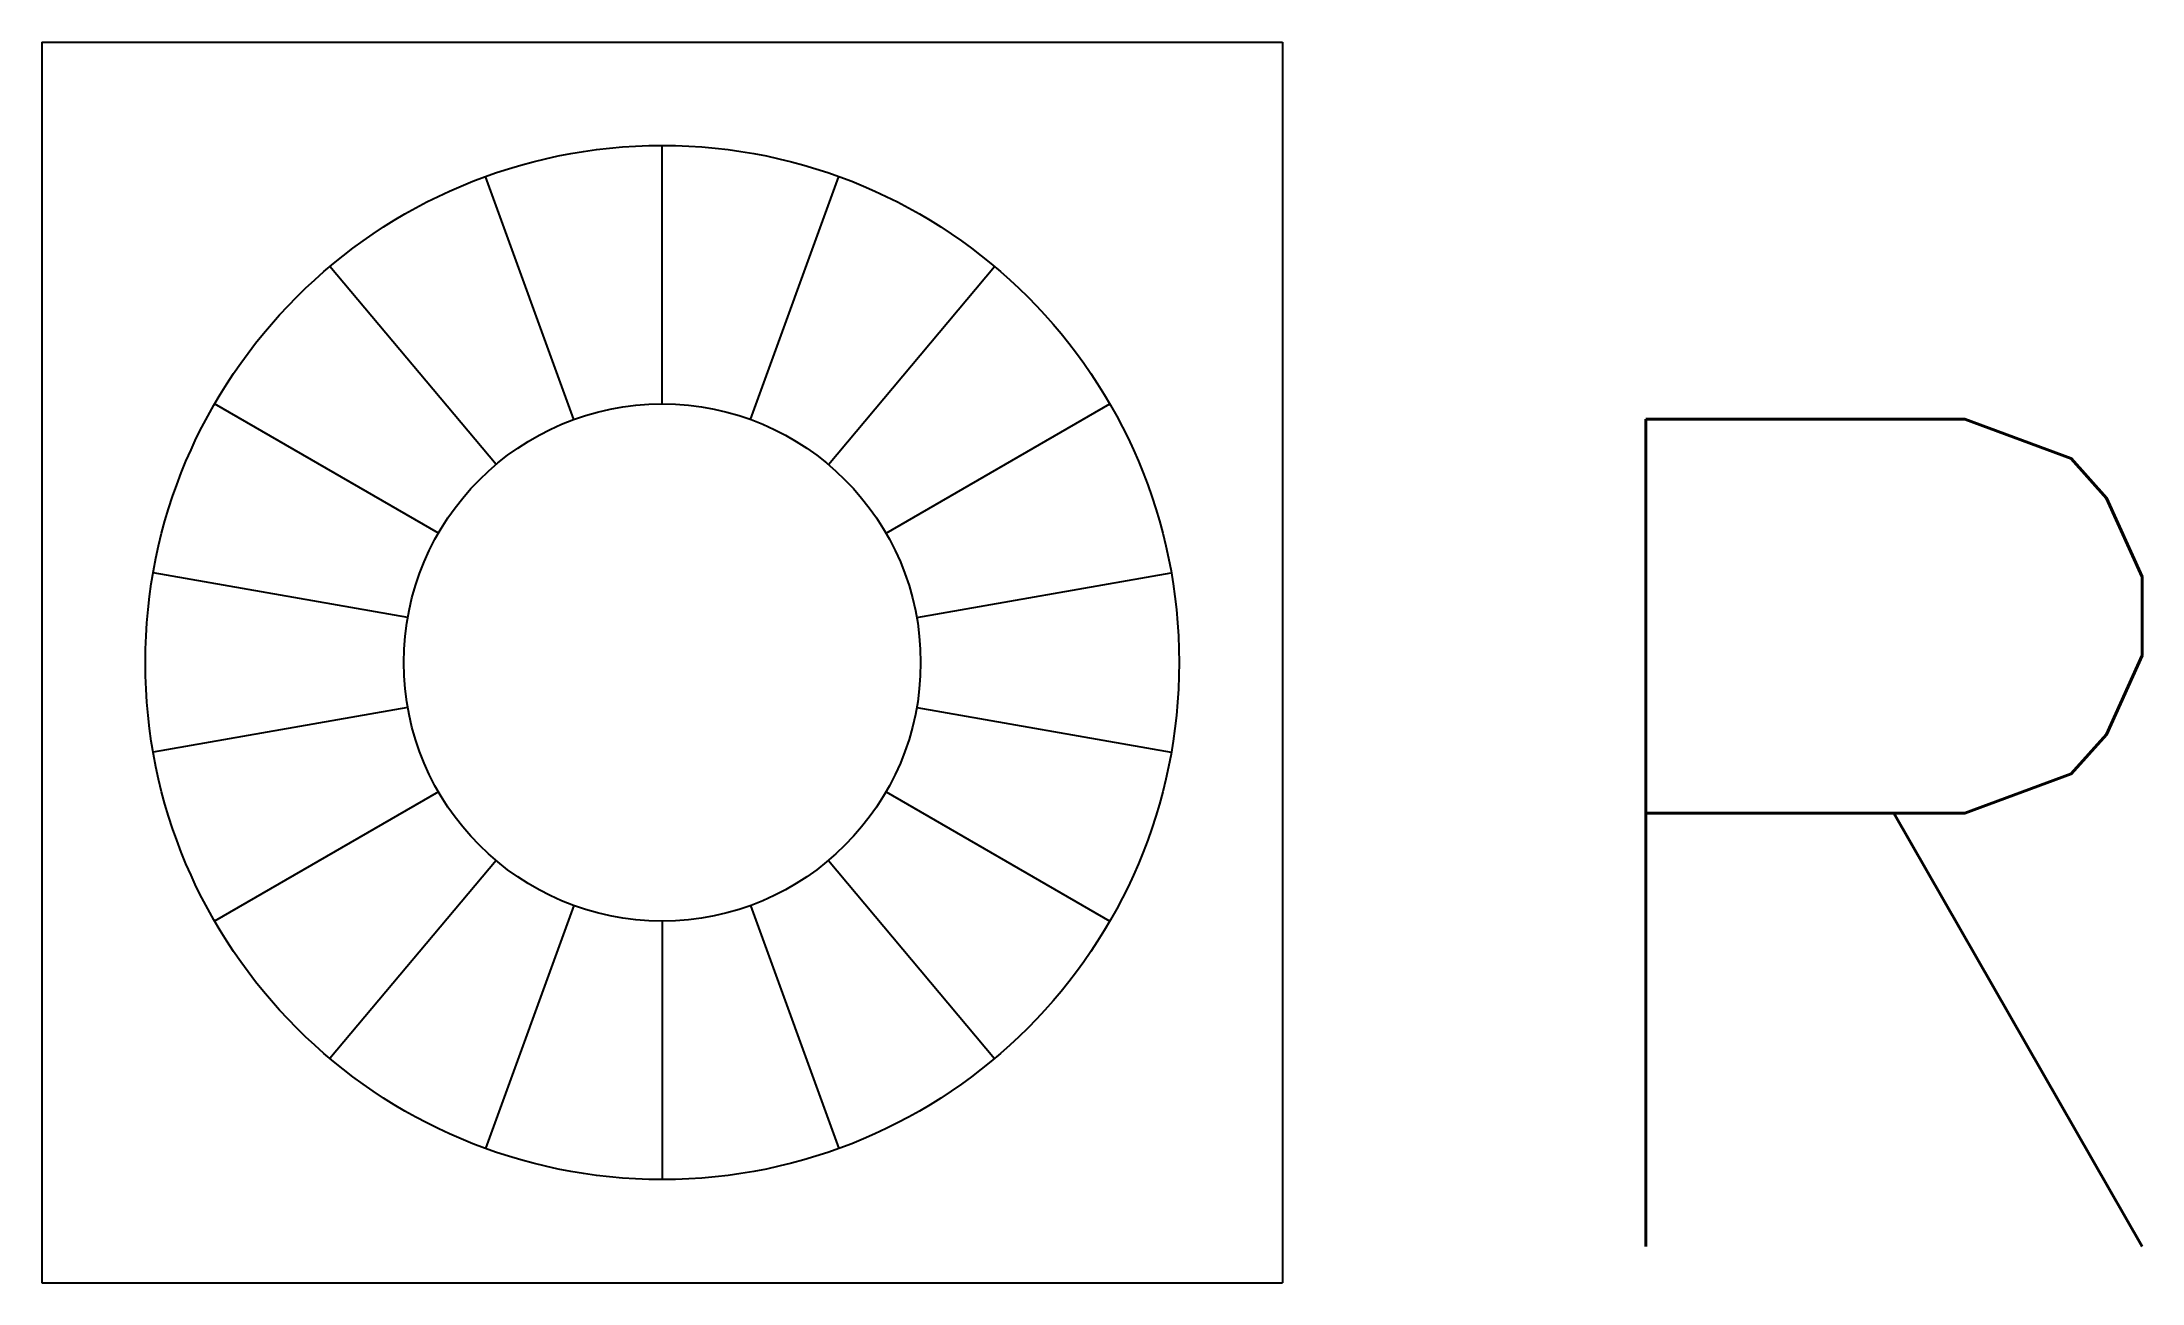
# Model space of a CAD drawing. Header units: millimetres. Extents: x -10191.899 to -10191.391, y -369.167 to -368.867.
import ezdxf

# ---------------------------------------------------------------- set-up
doc = ezdxf.new("R2010")
doc.units = ezdxf.units.MM
doc.header["$LTSCALE"] = 10
doc.layers.add('Tub_esgoto_caixas', color=2, linetype='Continuous')
doc.layers.add('Tub_esgoto_símbolos', color=2, linetype='Continuous')
doc.styles.add('r80', font='romans.shx')

msp = doc.modelspace()

# ---------------------------------------------------------------- linework, layer by layer
at = {"layer": 'Tub_esgoto_caixas', "color": 1}
for p, q in [((-10191.74925, -368.95431), (-10191.74925, -368.89181)), ((-10191.77062, -368.95808), (-10191.792, -368.89935)), ((-10191.72787, -368.95808), (-10191.7065, -368.89935)), ((-10191.78942, -368.96893), (-10191.8296, -368.92106)), ((-10191.70907, -368.96893), (-10191.6689, -368.92106)), ((-10191.80337, -368.98556), (-10191.8575, -368.95431)), ((-10191.69512, -368.98556), (-10191.641, -368.95431)), ((-10191.8108, -369.00596), (-10191.87235, -368.9951)), ((-10191.6877, -369.00596), (-10191.62615, -368.9951)), ((-10191.8108, -369.02766), (-10191.87235, -369.03852)), ((-10191.6877, -369.02766), (-10191.62615, -369.03852)), ((-10191.80337, -369.04806), (-10191.8575, -369.07931)), ((-10191.69512, -369.04806), (-10191.641, -369.07931)), ((-10191.78942, -369.06469), (-10191.8296, -369.11257)), ((-10191.70907, -369.06469), (-10191.6689, -369.11257)), ((-10191.77062, -369.07554), (-10191.792, -369.13427)), ((-10191.72787, -369.07554), (-10191.7065, -369.13427)), ((-10191.74925, -369.07931), (-10191.74925, -369.14181))]:
    msp.add_line(p, q, dxfattribs=at)
for radius in [0.125, 0.0625]:
    msp.add_circle((-10191.74925, -369.01681), radius, dxfattribs=at)
at = {"layer": 'Tub_esgoto_símbolos'}
for p, q in [((-10191.89925, -368.86681), (-10191.89925, -369.16681)), ((-10191.89925, -368.86681), (-10191.59925, -368.86681)), ((-10191.59925, -368.86681), (-10191.59925, -369.16681)), ((-10191.89925, -369.16681), (-10191.59925, -369.16681))]:
    msp.add_line(p, q, dxfattribs=at)

# ---------------------------------------------------------------- texts
at = {"layer": 'Tub_esgoto_símbolos', "color": 1, "style": 'r80'}
msp.add_text('R', height=0.2, dxfattribs=at).set_placement((-10191.54566, -369.15801))

doc.saveas('drawing.dxf')
